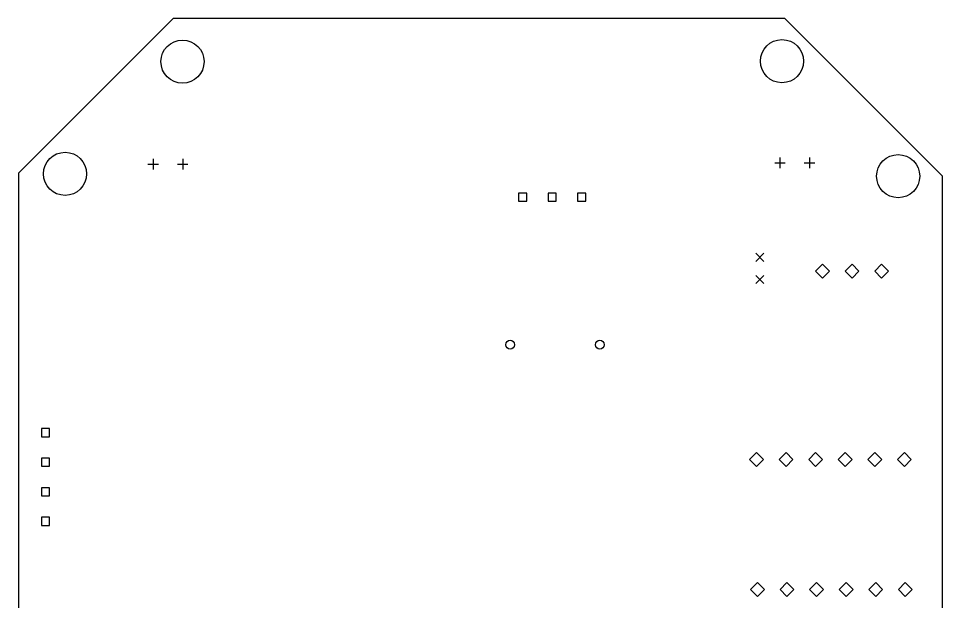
# Model space of a CAD drawing. Extents: x 139 to 220, y -162 to -61.
# Drawn here: x 140.3 to 219.7, y -111.3 to -61.3 of the extents above; entities that cross this region are included whole.
import ezdxf

# ---------------------------------------------------------------- set-up
doc = ezdxf.new("R2010")
doc.units = 0
doc.layers.add('BLACK', color=7, linetype='CONTINUOUS')

msp = doc.modelspace()

# ---------------------------------------------------------------- linework, layer by layer
at = {"layer": 'BLACK', "linetype": 'CONTINUOUS'}
for p, q in [((153.585515, -61.274574), (140.305515, -74.554574)), ((206.145515, -61.274574), (153.585515, -61.274574)), ((219.685515, -74.814574), (206.145515, -61.274574)), ((151.4255, -73.7746), (152.3255, -73.7746)), ((151.8755, -73.3246), (151.8755, -74.2246)), ((153.9655, -73.7746), (154.8655, -73.7746)), ((154.4155, -73.3246), (154.4155, -74.2246)), ((205.2735, -73.6586), (206.1735, -73.6586)), ((205.7235, -73.2086), (205.7235, -74.1086)), ((207.8135, -73.6586), (208.7135, -73.6586)), ((208.2635, -73.2086), (208.2635, -74.1086)), ((140.305515, -74.554574), (140.305515, -126.984574)), ((219.685515, -138.294574), (219.685515, -74.814574)), ((183.964057, -76.251043), (183.256943, -76.251043)), ((183.256943, -76.251043), (183.256943, -76.958157)), ((183.256943, -76.958157), (183.964057, -76.958157)), ((183.964057, -76.958157), (183.964057, -76.251043)), ((186.504057, -76.251043), (185.796943, -76.251043)), ((185.796943, -76.251043), (185.796943, -76.958157)), ((185.796943, -76.958157), (186.504057, -76.958157)), ((186.504057, -76.958157), (186.504057, -76.251043)), ((189.044057, -76.251043), (188.336943, -76.251043)), ((188.336943, -76.251043), (188.336943, -76.958157)), ((188.336943, -76.958157), (189.044057, -76.958157)), ((189.044057, -76.958157), (189.044057, -76.251043)), ((203.6455, -81.4246), (204.3455, -82.1246)), ((204.3455, -81.4246), (203.6455, -82.1246)), ((209.3755, -82.3596), (208.7805, -82.9546)), ((209.9705, -82.9546), (209.3755, -82.3596)), ((211.9155, -82.3596), (211.3205, -82.9546)), ((212.5105, -82.9546), (211.9155, -82.3596)), ((214.4555, -82.3596), (213.8605, -82.9546)), ((215.0505, -82.9546), (214.4555, -82.3596)), ((203.6455, -83.3246), (204.3455, -84.0246)), ((204.3455, -83.3246), (203.6455, -84.0246)), ((208.7805, -82.9546), (209.3755, -83.5496)), ((209.3755, -83.5496), (209.9705, -82.9546)), ((211.3205, -82.9546), (211.9155, -83.5496)), ((211.9155, -83.5496), (212.5105, -82.9546)), ((213.8605, -82.9546), (214.4555, -83.5496)), ((214.4555, -83.5496), (215.0505, -82.9546)), ((142.979057, -96.461043), (142.271943, -96.461043)), ((142.271943, -96.461043), (142.271943, -97.168157)), ((142.979057, -97.168157), (142.979057, -96.461043)), ((142.271943, -97.168157), (142.979057, -97.168157)), ((142.979057, -99.001043), (142.271943, -99.001043)), ((142.271943, -99.001043), (142.271943, -99.708157)), ((142.979057, -99.708157), (142.979057, -99.001043)), ((203.7055, -98.5296), (203.1105, -99.1246)), ((203.1105, -99.1246), (203.7055, -99.7196)), ((204.3005, -99.1246), (203.7055, -98.5296)), ((203.7055, -99.7196), (204.3005, -99.1246)), ((206.2455, -98.5296), (205.6505, -99.1246)), ((205.6505, -99.1246), (206.2455, -99.7196)), ((206.8405, -99.1246), (206.2455, -98.5296)), ((206.2455, -99.7196), (206.8405, -99.1246)), ((208.7855, -98.5296), (208.1905, -99.1246)), ((208.1905, -99.1246), (208.7855, -99.7196)), ((209.3805, -99.1246), (208.7855, -98.5296)), ((208.7855, -99.7196), (209.3805, -99.1246)), ((211.3255, -98.5296), (210.7305, -99.1246)), ((210.7305, -99.1246), (211.3255, -99.7196)), ((211.9205, -99.1246), (211.3255, -98.5296)), ((211.3255, -99.7196), (211.9205, -99.1246)), ((213.8655, -98.5296), (213.2705, -99.1246)), ((213.2705, -99.1246), (213.8655, -99.7196)), ((214.4605, -99.1246), (213.8655, -98.5296)), ((213.8655, -99.7196), (214.4605, -99.1246)), ((216.4055, -98.5296), (215.8105, -99.1246)), ((215.8105, -99.1246), (216.4055, -99.7196)), ((217.0005, -99.1246), (216.4055, -98.5296)), ((216.4055, -99.7196), (217.0005, -99.1246)), ((142.271943, -99.708157), (142.979057, -99.708157)), ((142.979057, -101.541043), (142.271943, -101.541043)), ((142.271943, -101.541043), (142.271943, -102.248157)), ((142.979057, -102.248157), (142.979057, -101.541043)), ((142.271943, -102.248157), (142.979057, -102.248157)), ((142.979057, -104.081043), (142.271943, -104.081043)), ((142.271943, -104.081043), (142.271943, -104.788157)), ((142.979057, -104.788157), (142.979057, -104.081043)), ((142.271943, -104.788157), (142.979057, -104.788157)), ((203.7855, -109.6896), (203.1905, -110.2846)), ((203.1905, -110.2846), (203.7855, -110.8796)), ((204.3805, -110.2846), (203.7855, -109.6896)), ((203.7855, -110.8796), (204.3805, -110.2846)), ((206.3255, -109.6896), (205.7305, -110.2846)), ((205.7305, -110.2846), (206.3255, -110.8796)), ((206.9205, -110.2846), (206.3255, -109.6896)), ((206.3255, -110.8796), (206.9205, -110.2846)), ((208.8655, -109.6896), (208.2705, -110.2846)), ((208.2705, -110.2846), (208.8655, -110.8796)), ((209.4605, -110.2846), (208.8655, -109.6896)), ((208.8655, -110.8796), (209.4605, -110.2846)), ((211.4055, -109.6896), (210.8105, -110.2846)), ((210.8105, -110.2846), (211.4055, -110.8796)), ((212.0005, -110.2846), (211.4055, -109.6896)), ((211.4055, -110.8796), (212.0005, -110.2846)), ((213.9455, -109.6896), (213.3505, -110.2846)), ((213.3505, -110.2846), (213.9455, -110.8796)), ((214.5405, -110.2846), (213.9455, -109.6896)), ((213.9455, -110.8796), (214.5405, -110.2846)), ((216.4855, -109.6896), (215.8905, -110.2846)), ((215.8905, -110.2846), (216.4855, -110.8796)), ((217.0805, -110.2846), (216.4855, -109.6896)), ((216.4855, -110.8796), (217.0805, -110.2846))]:
    msp.add_line(p, q, dxfattribs=at)
at = {"layer": 'BLACK'}
for centre, radius in [((154.395515, -64.974574), 1.85), ((205.895515, -64.934574), 1.85), ((144.305515, -74.604574), 1.85), ((215.875515, -74.804574), 1.85), ((182.5451, -89.2696), 0.381), ((190.2451, -89.2696), 0.381)]:
    msp.add_circle(centre, radius, dxfattribs=at)

doc.saveas('drawing.dxf')
